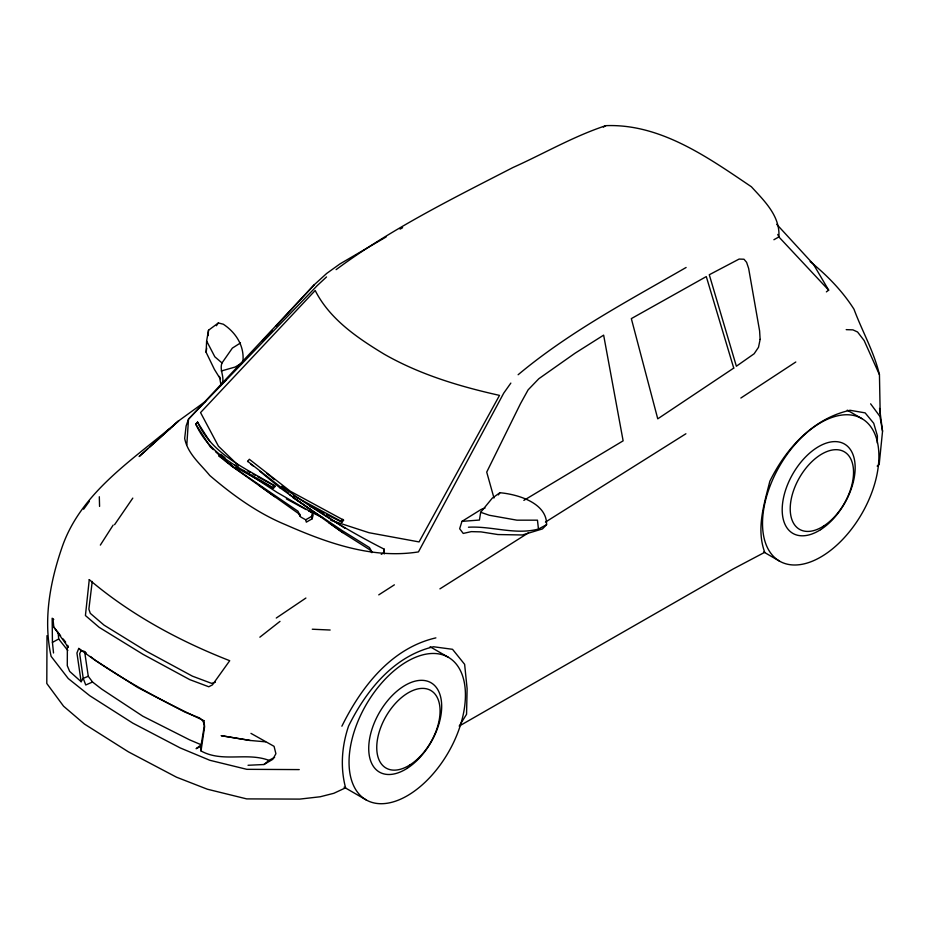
<?xml version="1.0" encoding="UTF-8"?>
<svg xmlns="http://www.w3.org/2000/svg" width="929" height="929" viewBox="0 0 929 929"><rect width="100%" height="100%" fill="white"/><g stroke="black" fill="none" stroke-linecap="round" stroke-linejoin="round"><path stroke-width="1.39" d="M67.376 645.771L67.283 665.687L69.652 671.388L81.137 681.723L83.227 678.356L88.278 676.3L92.54 682.025L101.667 689.074L142.787 716.189L189.528 739.809L201.256 744.791L196.1 748.693L200.919 746.312L204.334 725.654L203.091 720.974L200.931 719.034M877.301 443.017L877.394 435.864L873.724 423.287L865.12 412.871L850.047 410.281C813.084 418.398 785.957 448.44 769.839 481.257C764.068 504.366 756.078 528.798 764.73 552.302L733.144 568.989L459.205 726.072L466.555 714.296L467.113 688.668L464.628 664.328L452.516 649.301L433.529 646.758C393.478 656.199 366.026 690.816 348.561 726.083C341.826 746.045 340.142 767.331 345.588 787.815L333.836 793.296L320.203 796.768L299.742 799.103L246.684 798.894L207.353 789.209L176.475 777.178L128.353 751.816L84.411 724.028L63.567 706.203L46.798 683.489L46.996 635.645M247.567 461.585L249.32 459.263L290.371 491.267L343.684 520.159L341.942 522.144L326.543 514.596M220.87 384.281L219.732 377.998L214.413 369.394L206.133 352.323L206.621 341.013L208.514 330.248L218.35 322.955L223.308 324.221C235.861 332.512 244.466 345.902 242.933 361.288M879.972 413.626L879.6 408.435L882.55 431.207L879.182 464.477L877.162 466.079M186.822 444.782L188.506 419.153L314.316 284.692L326.602 273.509L339.933 263.929L386.162 236.93M208.142 335.59L208.514 330.248M220.219 386.15C226.815 379.589 218.779 370.706 222.008 362.949L232.366 348.096L240.483 342.952M92.238 581.449L88.87 609.157L90.299 613.349L104.083 625.159L146.817 651.496L192.419 676.161L211.522 683.338L215.4 682.211M206.133 352.323L206.679 348.096M274.612 757.39L268.957 760.363C246.859 751.991 222.24 762.79 201.024 750.946L204.601 726.71L203.915 720.683C160.276 700.211 117.437 677.369 78.756 648.43L76.933 653.006L81.137 681.723M480.676 512.285L479.434 520.043L461.957 521.378L459.658 528.729L463.234 533.432L471.305 531.632L480.955 531.876L497.909 534.547L522.446 534.976L542.443 528.926L546.577 524.688C547.076 502.67 517.139 494.24 499.907 492.73L492.265 498.153L480.676 512.285L489.281 515.258L516.919 520.17L537.461 520.17L538.46 529.065C515.096 535.209 492.01 525.907 468.448 527.219M281.731 486.227C314.118 509.998 348.619 531.109 384.316 549.236L383.549 552.952L381.262 554.334M384.223 553.974L384.316 549.236M224.946 457.637L220.719 454.397L219.07 456.046L230.671 465.324L297.965 511.217L300.752 517.012L305.711 519.787L306.315 522.156L312.156 518.8L311.552 516.431L312.492 512.808L277.132 492.451L249.286 474.324M312.156 518.8L313.096 515.177L312.492 512.808M78.756 648.43L81.16 650.567L79.685 653.691L83.227 678.356L85.747 684.975L92.54 682.025M341.884 726.211C361.172 687.054 391.283 648.094 435.898 637.875M100.344 545.102L113.175 525.059M114.581 524.688L132.801 498.107M216.387 325.731L218.35 322.955M498.374 494.902L499.907 492.73M510.845 383.096L503.715 393.153L418.445 551.907C372.355 559.188 327.031 542.942 285.505 524.676C257.403 513.075 232.738 495.157 209.768 475.497C200.327 463.885 187.681 453.863 184.674 438.43L186.114 425.981L188.506 419.153L317.288 285.528L326.52 276.947M83.633 509.231L89.405 501.254M293.564 495.749L341.094 521.285L342.836 519.299M213.345 449.659L210.175 446.733L195.891 424.425L197.598 422.08C211.893 454.246 245.848 468.553 274.322 485.495L275.193 486.378L273.416 488.34L235.815 467.38M195.891 424.425L197.598 422.08M195.81 424.042C209.919 456.522 244.443 469.888 272.545 487.458L274.322 485.495M262.384 340.966L272.185 330.352M276.099 326.102L314.316 284.692M147.699 448.812L139.141 456.534L178.716 420.802L205.657 401.293M149.836 446.884L178.716 420.802C136.191 457.73 82.321 490.21 62.522 545.938C50.212 581.182 42.955 619.295 51.107 656.338L68.258 678.553L89.765 695.716L132.835 723.157L180.191 747.926L209.826 760.282L246.812 769.328L299.243 769.595M248.031 765.275L263.952 764.521L268.957 760.363M518.127 374.735C569.233 331.92 628.619 300.648 686.113 267.471M222.414 383.073L225.793 380.391M259.853 637.189L280.001 621.373M826.369 291.88L828.668 290.15L813.444 264.277L776.702 224.295M336.112 269.642C390.912 228.964 452.493 198.655 512.971 167.51C543.929 153.633 573.507 136.296 605.824 125.659C660.484 123.499 708.061 157.524 751.387 186.764C764.3 200.896 780.325 216.062 778.874 236.941L828.668 290.15M166.546 431.033L170.135 428.594M276.273 618.04L305.896 598.044M740.854 398.03L795.793 362.008M378.753 594.874L394.372 584.84M439.916 588.87L528.45 532.84M685.904 433.762L545.439 522.098M461.957 521.378L481.28 509.359L485.008 508.082M603.409 127.099L605.824 125.659M263.952 764.521L272.778 759.33L275.901 753.709L274.067 746.347L250.958 733.376M305.711 519.787L311.552 516.431M241.83 363.193L235.083 367.06L221.265 370.996M400.085 229.126L402.617 227.71M773.903 239.728L778.874 236.941L777.759 234.445M523.84 500.383L623.127 440.834L603.641 335.137L575.074 353.194L538.808 378.742L528.125 389.855L520.461 403.72L486.715 472.106L493.984 498.025M53.522 652.971L52.43 642.404L58.69 638.978L58.132 632.405M538.46 529.065L546.577 524.688M203.091 720.974L203.915 720.683M846.203 329.644L852.938 329.865L857.56 331.99L864.156 340.56L879.449 374.724L880.181 413.231M312.283 629.223L330.155 630.025M250.191 740.471L221.334 735.698L250.191 740.471L265.601 741.83M81.16 650.567L84.307 651.368L86.374 653.087M322.537 517.581L308.567 510.892M330.736 520.252L368.987 532.712L419.072 541.921L499.512 395.382C459.588 386.476 419.978 374.596 384.281 354.228C357.444 337.947 329.737 319.262 315.186 290.487L200.548 412.581L218.42 446.164L238.033 465.162M199.851 718.071L185.01 712.113L137.538 687.379L94.665 659.95L90.519 656.524M313.712 508.302L323.977 513.342M309.949 506.328L312.458 507.64M286.329 498.861L306.094 509.556M252.781 473.895L255.266 475.288M257.763 476.67L275.193 486.378M247.764 471.084L250.284 472.513M847.248 410.165L861.891 418.619A82.298 47.518 -60 0 1 835.728 546.124A82.298 47.518 -60 0 1 764.509 504.877A82.298 47.518 -60 0 1 861.891 418.619M763.661 551.965L779.524 561.128M430.115 646.77L448.417 657.337A82.298 47.518 -60 0 1 422.254 784.842A82.298 47.518 -60 0 1 351.034 743.595A82.298 47.518 -60 0 1 448.417 657.337M52.43 642.404L52.163 618.226L53.743 619.515M344.09 787.165L366.049 799.846M230.822 464.488L227.071 462.317L215.458 451.599M219.07 456.046L220.521 456.94M280.117 487.888L342.662 532.584L369.858 549.805L371.763 552.639M234.747 464.872L238.381 467.229M243.224 470.388L245.651 471.967M311.354 506.189L345.205 528.404M292.647 497.421L342.22 530.61L369.44 547.553L372.227 552.5M230.671 465.324L298.569 513.586L300.264 516.327L299.661 513.958M310.24 509.487L289.453 494.576M328.773 522.679L342.662 532.584M234.456 467.566L224.76 460.203M258.564 485.019L274.636 496.655M288.629 493.253L247.578 461.248M266.855 473.453L270.153 476.043M250.865 464.186L253.06 465.917M259.632 471.108L280.093 487.957M810.111 261.548C826.949 275.181 842.348 290.882 853.995 309.229C862.158 331.212 874.073 351.836 879.449 374.724M271.21 476.949L274.392 479.654M222.008 362.949L214.831 356.806L206.621 341.013M272.545 487.458L273.416 488.34M341.094 521.285L341.942 522.144M58.69 638.978L67.805 650.497M53.011 619.086L53.801 627.087L60.594 635.715M63.137 638.955L65.692 642.194M870.624 403.825L879.949 416.459L882.55 431.207M53.801 627.087L68.351 647.374L67.712 645.353M197.68 422.463L209.699 441.252M219.325 376.373L220.452 378.811M84.632 651.612L88.278 676.3M99.31 496.748L99.577 506.421M200.919 746.312L201.024 750.946M89.265 579.626L85.422 615.544L99.159 627.33L143.008 654.318L189.737 679.622L208.793 686.775L212.451 684.847L229.718 660.705C179.343 641.01 130.606 614.719 89.265 579.626M760.119 339.399L758.505 347.283L754.151 353.752L736.372 366.235L709.28 274.752L739.124 259.063L744.001 259.237L746.602 262.326L748.635 268.4L759.608 330.91L760.119 339.399M733.736 368.081L657.755 418.828L631.337 318.612L706.295 276.587L733.736 368.081M407.076 768.399A51.594 29.786 -60 0 0 435.817 686.833A51.594 29.786 -60 0 0 372.715 727.012A51.594 29.786 -60 0 0 407.076 768.399M410.037 764.846A44.789 25.861 -60 0 0 434.993 694.044A44.789 25.861 -60 0 0 380.205 728.917A44.789 25.861 -60 0 0 410.037 764.846M820.551 529.693A51.594 29.786 -60 0 0 849.292 448.115A51.594 29.786 -60 0 0 786.189 488.294A51.594 29.786 -60 0 0 820.551 529.693M823.512 526.128A44.789 25.861 -60 0 0 848.456 455.326A44.789 25.861 -60 0 0 793.68 490.198A44.789 25.861 -60 0 0 823.512 526.128"/></g></svg>
